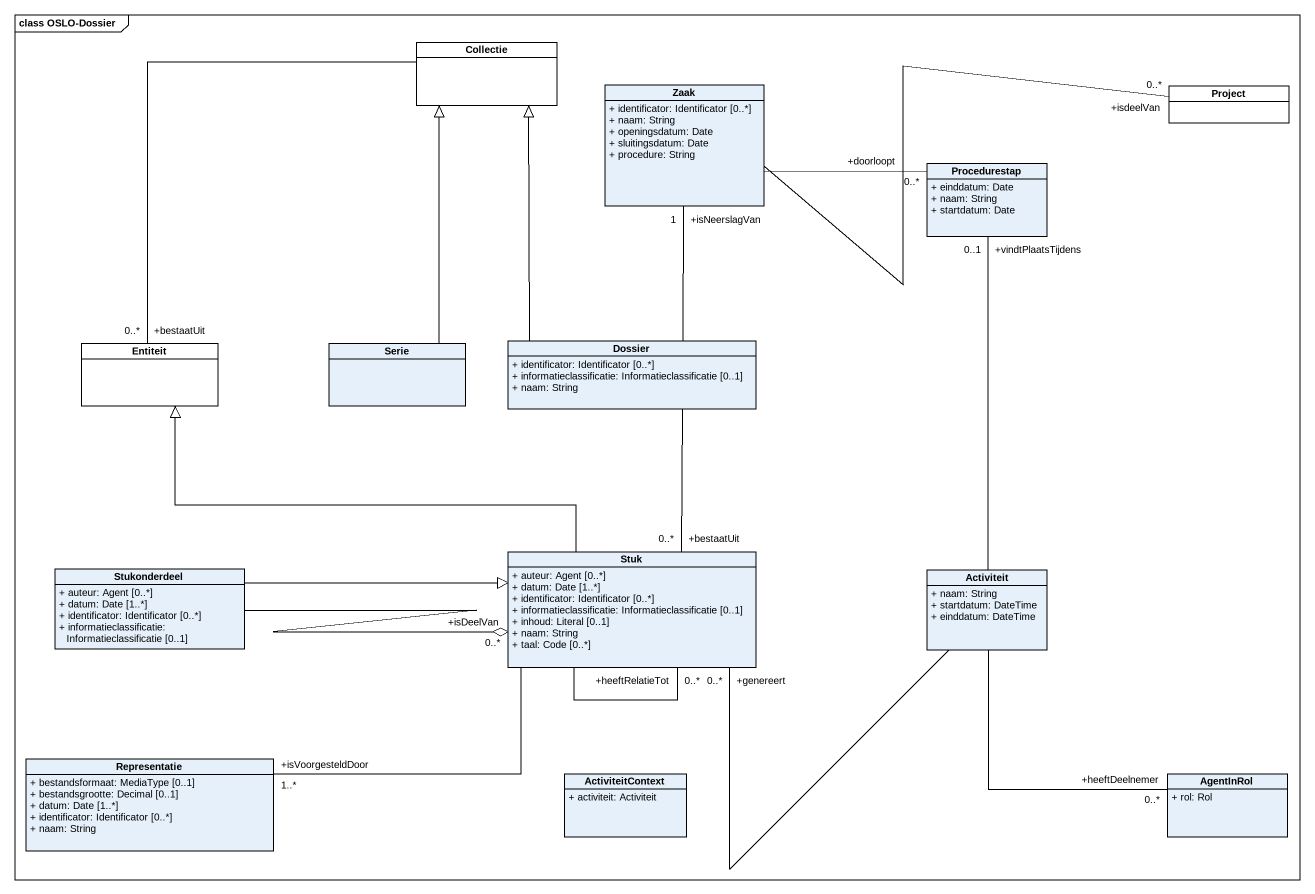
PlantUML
@startuml
mainframe class OSLO-Dossier
hide circle
hide empty members
skinparam classAttributeIconSize 0
class Collectie #FFFFFF
class Zaak {
  + identificator: Identificator [0..*]
  + naam: String
  + openingsdatum: Date
  + sluitingsdatum: Date
  + procedure: String
}
class Project #FFFFFF
class Procedurestap {
  + einddatum: Date
  + naam: String
  + startdatum: Date
}
class Entiteit #FFFFFF
class Serie
class Dossier {
  + identificator: Identificator [0..*]
  + informatieclassificatie: Informatieclassificatie [0..1]
  + naam: String
}
class Stukonderdeel {
  + auteur: Agent [0..*]
  + datum: Date [1..*]
  + identificator: Identificator [0..*]
  + informatieclassificatie: Informatieclassificatie [0..1]
}
class Stuk {
  + auteur: Agent [0..*]
  + datum: Date [1..*]
  + identificator: Identificator [0..*]
  + informatieclassificatie: Informatieclassificatie [0..1]
  + inhoud: Literal [0..1]
  + naam: String
  + taal: Code [0..*]
}
class Activiteit {
  + naam: String
  + startdatum: DateTime
  + einddatum: DateTime
}
class Representatie {
  + bestandsformaat: MediaType [0..1]
  + bestandsgrootte: Decimal [0..1]
  + datum: Date [1..*]
  + identificator: Identificator [0..*]
  + naam: String
}
class ActiviteitContext {
  + activiteit: Activiteit
}
class AgentInRol {
  + rol: Rol
}
Collectie -- "+bestaatUit\n0..*" Entiteit
Zaak -right- "+isdeelVan\n0..*" Project
Zaak -right- "+doorloopt\n0..*" Procedurestap
Serie -up-|> Collectie
Dossier -up-|> Collectie
Dossier -up- "+isNeerslagVan\n1" Zaak
Dossier -- "+bestaatUit\n0..*" Stuk
Stukonderdeel -right-|> Stuk
Stukonderdeel -right-o "+isDeelVan\n0..*" Stuk
Stuk -left-|> Entiteit
Stuk -- "+heeftRelatieTot\n0..*" Stuk
Stuk -left- "+isVoorgesteldDoor\n1..*" Representatie
Activiteit -up- "+vindtPlaatsTijdens\n0..1" Procedurestap
Activiteit -left- "+genereert\n0..*" Stuk
Activiteit -- "+heeftDeelnemer\n0..*" AgentInRol
@enduml
